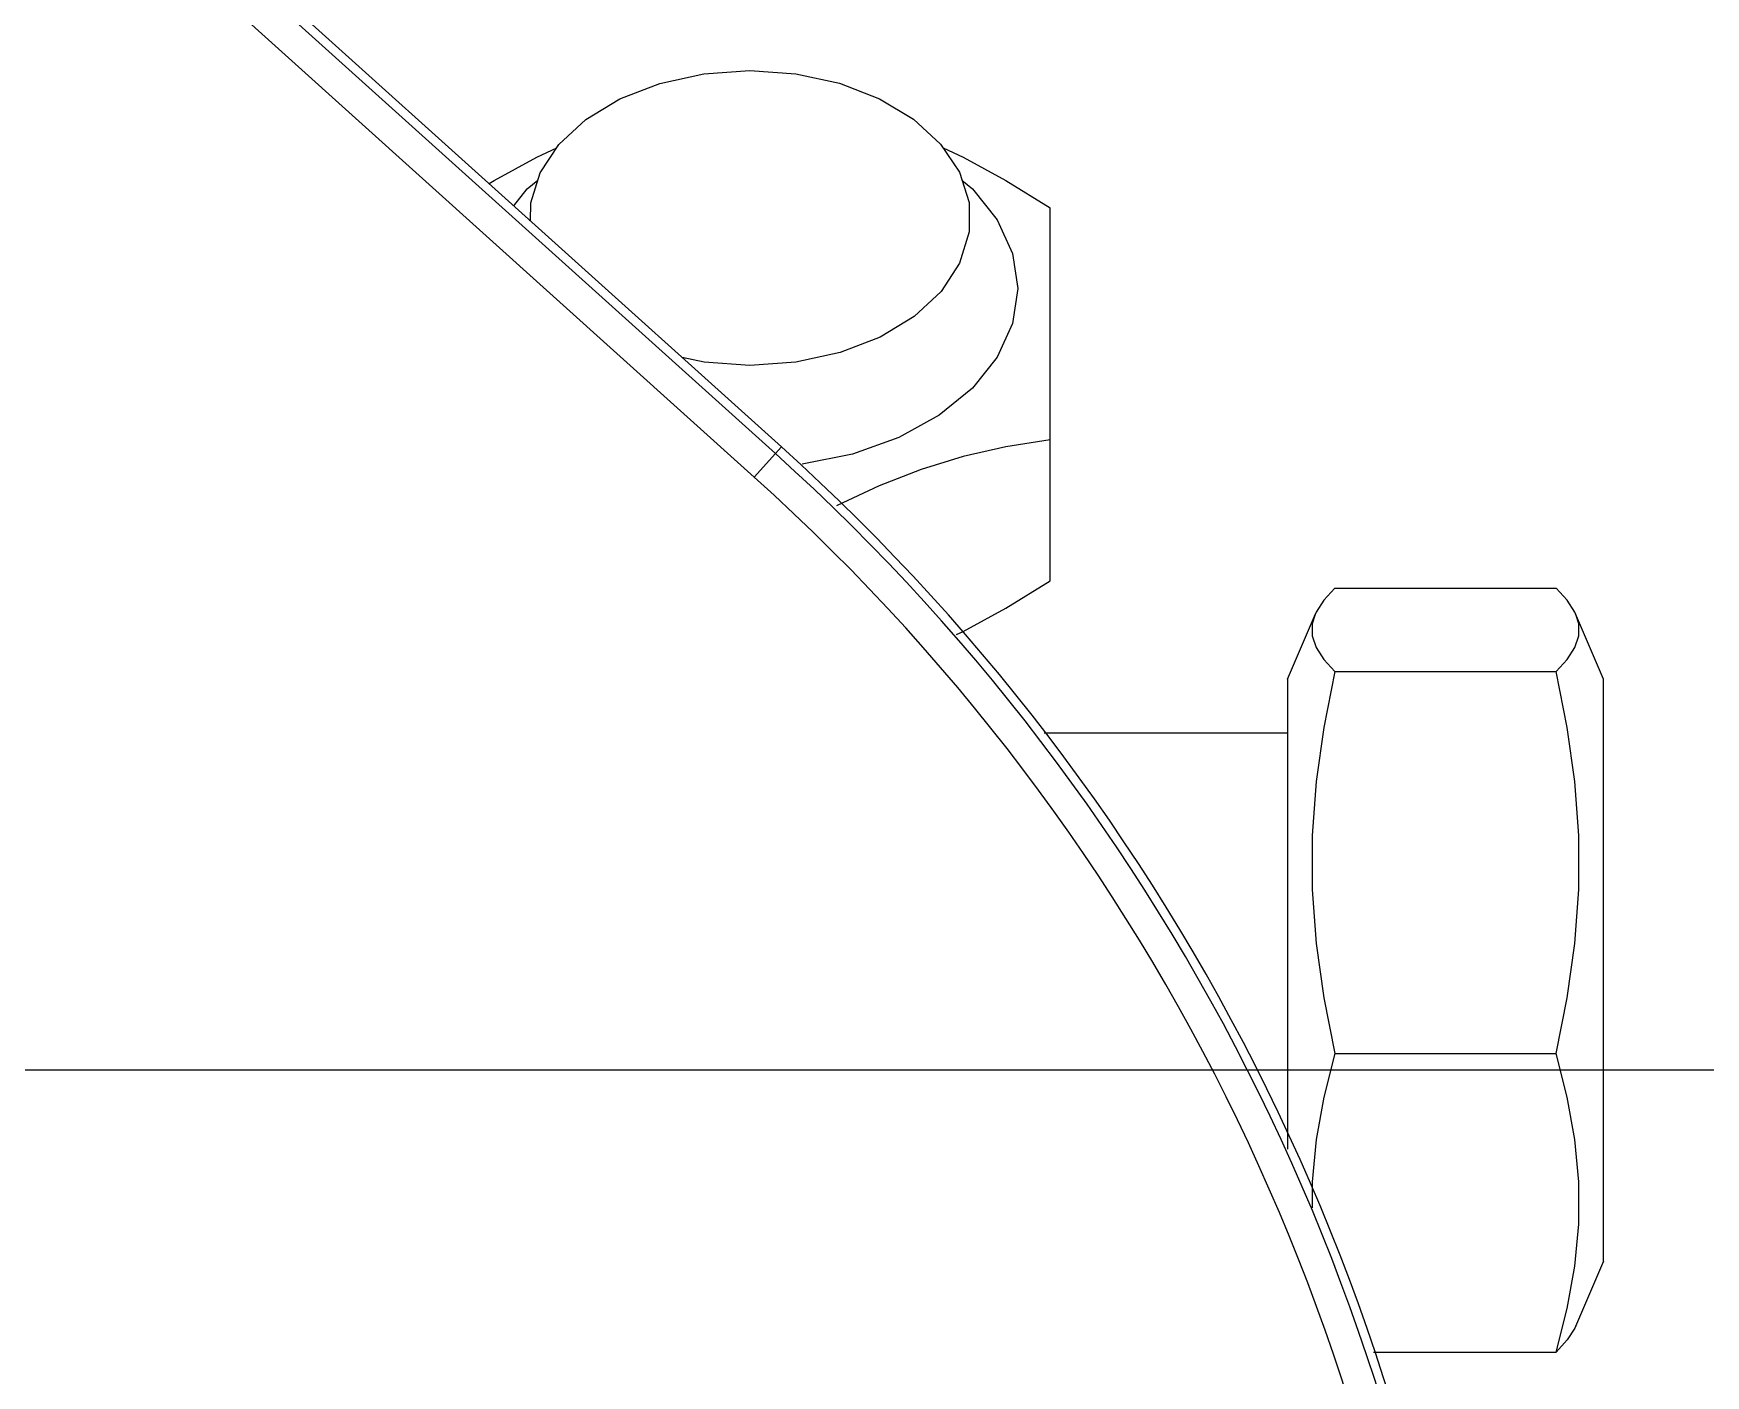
# Model space of a CAD drawing. Header units: metres. Extents: x -367 to 374, y -238 to 224.
# Drawn here: x 348.8441 to 348.897, y 176.7903 to 176.8328 of the extents above; entities that cross this region are included whole.
import ezdxf
from ezdxf.enums import TextEntityAlignment as Align

# ---------------------------------------------------------------- set-up
doc = ezdxf.new("R2010")
doc.units = ezdxf.units.M
for name, color, linetype in [('ELE-ALIMENTADORES', 160, 'Continuous'), ('LA_BAU_BASES GERAIS_R00$0$ARQ-XREF-ATT', 8, 'Continuous'), ('LA_BAU_BASES GERAIS_R00$0$BASE', 253, 'Continuous'), ('LA_BAU_BASES GERAIS_R00$0$dutos', 31, 'Continuous')]:
    doc.layers.add(name, color=color, linetype=linetype)
doc.styles.add('LA_BAU_BASES GERAIS_R00$0$R60-125-RS', font='romans.shx', dxfattribs={"height": 0.19})
doc.styles.add('LA_BAU_BASES GERAIS_R00$0$R80-100-RS', font='romans.shx', dxfattribs={"height": 0.203})

# ---------------------------------------------------------------- blocks, each defined once
blk = doc.blocks.new('LA_BAU_BASES GERAIS_R00$0$LA_BAU_ALVENARIA SUPERIOR_R01')
at = {"layer": 'LA_BAU_BASES GERAIS_R00$0$BASE', "linetype": 'Continuous'}
blk.add_line((254.7, 176.8), (245.4, 176.8), dxfattribs=at)
blk = doc.blocks.new('LA_BAU_BASES GERAIS_R00$0$A$C2E3D5B4E')
at = {"layer": 'LA_BAU_BASES GERAIS_R00$0$dutos', "color": 251}
for p, q in [((-17.93443415381296, -1.083673573528074), (-17.88240861260806, -1.130507643875887)), ((-17.8830775348797, -1.131250764004733), (-17.93510235499434, -1.084417342791482)), ((-17.88221805273179, -1.130295960784849), (-17.91878561417536, -1.097377365312866)), ((-17.87371526335983, -1.134531165437409), (-17.87371526335983, -1.122732228730172)), ((-17.88307755926951, -1.131250742049531), (-17.88221805273179, -1.130295960786668)), ((-17.86471531234849, -1.134758671771749), (-17.85771535045035, -1.134758671771749)), ((-17.86621530418347, -1.13763699036798), (-17.86532931046224, -1.135569671682958)), ((-17.85621535861549, -1.13763699036798), (-17.8571013523366, -1.135569671684777)), ((-17.86621530418347, -1.137636941211156), (-17.86621530418347, -1.152504351532741)), ((-17.86471531234849, -1.137399490551331), (-17.85771535045035, -1.137399490551331)), ((-17.85621535861549, -1.156040418186137), (-17.85621535861549, -1.137636874221414)), ((-17.87391332405934, -1.139338685293922), (-17.86621530418347, -1.139338685293922)), ((-17.86471531234849, -1.14947946498404), (-17.85771535045035, -1.14947946498404)), ((-17.85621535861549, -1.156040302039116), (-17.8571013523366, -1.158107620720955)), ((-17.86349426326569, -1.158918620635347), (-17.85771535045035, -1.158918620635347))]:
    blk.add_line(p, q, dxfattribs=at)
for points in [[(-17.89015198641982, -1.123153730260299), (-17.89014768764639, -1.122577436715517), (-17.88984809655165, -1.121626112064121), (-17.88925948733561, -1.120736143045804), (-17.88840703267238, -1.119946835490907), (-17.8873315657039, -1.119294849983987), (-17.88606582881312, -1.118802477019642), (-17.88467154212913, -1.118497504602317), (-17.88321521164949, -1.118394557062572)], [(-17.88321521164949, -1.118394557062572), (-17.88176569282712, -1.118496532882716), (-17.88037881252853, -1.118798224834507), (-17.8791173591876, -1.119285818769356), (-17.87804124807235, -1.119933543042123), (-17.87718341492234, -1.120721657409092), (-17.87658851991387, -1.121613330010575), (-17.87628446923168, -1.122566370469201), (-17.87627592258775, -1.123492530181181)], [(-17.89146891051655, -1.121968218021891), (-17.89130910251924, -1.121870248048424), (-17.889960962288, -1.121135774791298), (-17.88932767333199, -1.120839239332952)], [(-17.87710596828572, -1.12083774015008), (-17.87646940530396, -1.121135803385357), (-17.8751215626188, -1.121870107335042), (-17.87371526335983, -1.122732228730172)], [(-17.89068484175164, -1.122674046943018), (-17.89025743417176, -1.122138994493696), (-17.88992399842527, -1.121867131657552)], [(-17.8765079441979, -1.121865892894846), (-17.87617298912721, -1.122138994493696), (-17.87539031323445, -1.123118791468812), (-17.87490834379878, -1.124181933142324), (-17.8747456026374, -1.125287563572044), (-17.87490834379878, -1.126393194001309), (-17.87539031323445, -1.127456335673003), (-17.87617298912721, -1.128436132649938), (-17.87722629368352, -1.129294931882384), (-17.87850974899652, -1.129999730197767), (-17.87997403260226, -1.130523442591937), (-17.88156287289985, -1.130845943093561)], [(-17.87627592258775, -1.123492530181181), (-17.87658232674903, -1.124490170396882), (-17.87717093596336, -1.125380139413835), (-17.8780233906283, -1.126169446968731), (-17.87909885759677, -1.12682143247747), (-17.88036459448585, -1.127313805439996), (-17.88175888117155, -1.127618777858686), (-17.88321521164949, -1.127721725398885)], [(-17.88321521164949, -1.127721725398885), (-17.88466473047185, -1.127619749578741), (-17.88535858388639, -1.127468813703842)], [(-17.87371526335983, -1.130072320754778), (-17.87512132078143, -1.130296723971867), (-17.87646946101097, -1.130603885159587), (-17.87780031040677, -1.131008994088631), (-17.87912984021034, -1.131522608647799), (-17.88046106970705, -1.132145941420902), (-17.88048227785146, -1.132157495607032)], [(-17.87668587500946, -1.136228954514252), (-17.87646946105519, -1.136127619396746), (-17.87512132080872, -1.135393146133254), (-17.87371526335983, -1.134531165437409)], [(-17.86471531234849, -1.134758671771749), (-17.86506647921431, -1.135144882024349), (-17.86530558142874, -1.135519582905715), (-17.86533841831738, -1.135591418078718)], [(-17.85709224448146, -1.135591418078718), (-17.8571250813668, -1.135519582914355), (-17.85736418358113, -1.135144882029351), (-17.85771535045035, -1.134758671771749)], [(-17.86533841831738, -1.135591418078718), (-17.86542890634962, -1.135892341313308), (-17.86542892138095, -1.136265729371814), (-17.86530557367507, -1.136638594547264), (-17.8650665115498, -1.137013239206851), (-17.86471531234849, -1.137399490551331)], [(-17.85771535045035, -1.137399490551331), (-17.85736415125416, -1.137013239211853), (-17.85712508912889, -1.136638594555905), (-17.8570017414213, -1.136265729381819), (-17.85700175644922, -1.135892341323313), (-17.85709224448146, -1.135591418078718)], [(-17.86471531234849, -1.137399490551331), (-17.86506647921431, -1.139166143385125), (-17.86530558142874, -1.140880148566509), (-17.86542890634962, -1.14258526823113), (-17.86542892138095, -1.14429326812359), (-17.86530557367507, -1.145998876181864), (-17.8650665115498, -1.147712624180429), (-17.86471531234849, -1.14947946498404)], [(-17.85771535045035, -1.14947946498404), (-17.85736415125416, -1.147712624205894), (-17.85712508912889, -1.145998876220972), (-17.8570017414213, -1.14429326816952), (-17.85700175644922, -1.142585268278879), (-17.8571250813668, -1.140880148605618), (-17.85736418358113, -1.139166143408772), (-17.85771535045035, -1.137399490551331)], [(-17.86471531234849, -1.14947946498404), (-17.86506647921431, -1.15085990756387), (-17.86530558142874, -1.152199211863433), (-17.86542890634962, -1.153531573120461), (-17.86542891565705, -1.154358093455983)], [(-17.85771535045035, -1.158918620635347), (-17.85736415125416, -1.15753803119668), (-17.85712508912889, -1.156198927868161), (-17.8570017414213, -1.154866184992159), (-17.85700175644922, -1.153531573156386), (-17.8571250813668, -1.152199211894356), (-17.85736418358113, -1.150859907582515), (-17.85771535045035, -1.14947946498404)], [(-17.85709224448146, -1.158085874328833), (-17.8571250813668, -1.158157709491377), (-17.85736418358113, -1.158532410376381), (-17.85771535045035, -1.158918620635347)]]:
    blk.add_lwpolyline(points, dxfattribs=at)
for radius, start, end in [(0.06701678564727971, 318.0060445612091, 48.0060445660542), (0.06730160628744335, 318.0060445612091, 48.0060445660542), (0.06601694626920768, 318.0060730519004, 48.00601608939429)]:
    blk.add_arc((-17.92724634065939, -1.18031555189981), radius, start, end, dxfattribs=at)
blk = doc.blocks.new('LA_BAU_BASES GERAIS_R00')
at = {"layer": 'LA_BAU_BASES GERAIS_R00$0$ARQ-XREF-ATT'}
blk.add_blockref('LA_BAU_BASES GERAIS_R00$0$A$C2E3D5B4E', (366.75, 177.95), dxfattribs=at)
at = {"layer": 'LA_BAU_BASES GERAIS_R00$0$BASE'}
blk.add_blockref('LA_BAU_BASES GERAIS_R00$0$LA_BAU_ALVENARIA SUPERIOR_R01', (100, 0), dxfattribs=at)
at = {"layer": 'LA_BAU_BASES GERAIS_R00$0$BASE', "style": 'LA_BAU_BASES GERAIS_R00$0$R60-125-RS'}
for p in [(242.7815727361595, 218.919159373358), (358.6365727361596, 192.964159373358)]:
    blk.add_attdef('S', text='', height=0.19, rotation=90, dxfattribs=at).set_placement(p, align=Align.MIDDLE_CENTER)
at = {"layer": 'LA_BAU_BASES GERAIS_R00$0$BASE', "style": 'LA_BAU_BASES GERAIS_R00$0$R80-100-RS'}
blk.add_attdef('ACESSO', text='', height=0.203, dxfattribs=at).set_placement((365.922255870473, 191.9868442639211), align=Align.TOP_CENTER)
at = {"layer": 'LA_BAU_BASES GERAIS_R00$0$BASE', "style": 'LA_BAU_BASES GERAIS_R00$0$R60-125-RS'}
blk.add_attdef('S', text='', height=0.19, dxfattribs=at).set_placement((266.114159373358, 180.9134272638404), align=Align.MIDDLE_CENTER)

msp = doc.modelspace()

# ---------------------------------------------------------------- block references
at = {"layer": 'ELE-ALIMENTADORES', "color": 2}
msp.add_blockref('LA_BAU_BASES GERAIS_R00', (0, 0), dxfattribs=at)

doc.saveas('drawing.dxf')
